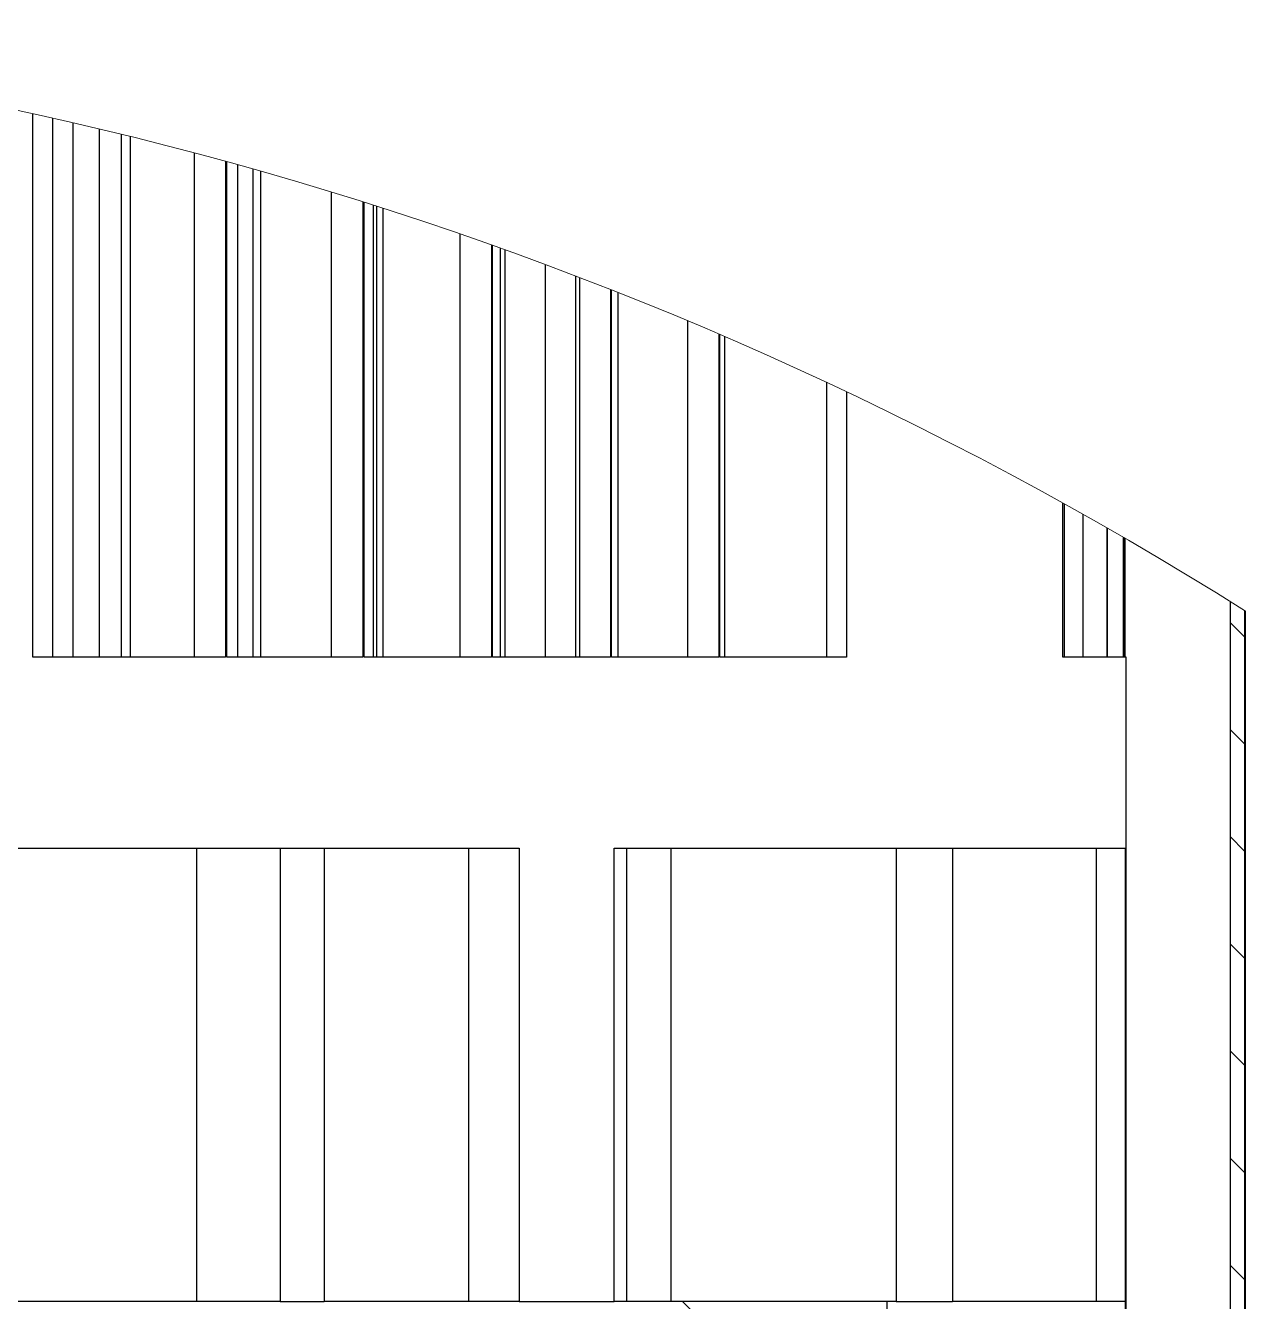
# Model space of a CAD drawing. Header units: millimetres. Extents: x 2 to 1187, y 2 to 839.
# Drawn here: x 549.58 to 575.16, y 263.98 to 290.72 of the extents above; entities that cross this region are included whole.
import ezdxf

# ---------------------------------------------------------------- set-up
doc = ezdxf.new("R2010")
doc.units = ezdxf.units.MM

# ---------------------------------------------------------------- blocks, each defined once
blk = doc.blocks.new('SW_HATCH_4')
at = {"color": 0, "linetype": 'Continuous', "lineweight": 18}
for p, q in [((69.797, 100.631), (69.497, 100.931)), ((69.797, 98.385), (69.497, 98.686)), ((69.797, 96.14), (69.497, 96.441)), ((69.797, 93.895), (69.497, 94.195)), ((69.797, 91.65), (69.497, 91.95)), ((69.797, 89.405), (69.497, 89.705)), ((69.797, 87.16), (69.497, 87.46))]:
    blk.add_line(p, q, dxfattribs=at)

msp = doc.modelspace()

# ---------------------------------------------------------------- linework, layer by layer
at = {"color": 7, "linetype": 'Continuous', "lineweight": 25}
for p, q in [((549.7319, 277.4833), (549.7319, 288.873)), ((550.1539, 277.4833), (550.1539, 288.7793)), ((550.577, 277.4833), (550.577, 288.6829)), ((551.1351, 277.4833), (551.1351, 288.5521)), ((551.5832, 288.444), (551.5832, 277.4833)), ((551.7761, 288.3966), (551.7761, 277.4833)), ((553.1151, 288.0535), (553.1151, 277.4833)), ((553.7703, 287.8766), (553.7703, 277.4833)), ((553.7991, 277.4833), (553.7991, 287.8687)), ((554.0349, 277.4833), (554.0349, 287.8035)), ((554.3435, 287.7169), (554.3435, 277.4833)), ((554.5078, 287.6703), (554.5078, 277.4833)), ((555.9884, 287.2329), (555.9884, 277.4833)), ((556.651, 287.027), (556.651, 277.4833)), ((556.6781, 277.4833), (556.6781, 287.0184)), ((556.8779, 277.4833), (556.8779, 286.955)), ((556.9403, 286.9351), (556.9403, 277.4833)), ((557.0732, 286.8925), (557.0732, 277.4833)), ((558.6841, 286.3553), (558.6841, 277.4833)), ((559.349, 286.1224), (559.349, 277.4833)), ((559.3743, 277.4833), (559.3743, 286.1134)), ((559.5403, 277.4833), (559.5403, 286.0542)), ((559.6315, 286.0215), (559.6315, 277.4833)), ((560.4786, 277.4833), (560.4786, 285.7115)), ((561.1085, 285.474), (561.1085, 277.4833)), ((561.1946, 285.441), (561.1946, 277.4833)), ((561.8439, 285.1889), (561.8439, 277.4833)), ((561.8672, 277.4833), (561.8672, 285.1798)), ((562.002, 277.4833), (562.002, 285.1265)), ((563.4623, 284.5318), (563.4623, 277.4833)), ((564.1167, 284.2543), (564.1167, 277.4833)), ((564.1377, 277.4833), (564.1377, 284.2453)), ((564.2442, 277.4833), (564.2442, 284.1994)), ((566.3727, 283.244), (566.3727, 277.4833)), ((566.7914, 283.0471), (566.7914, 277.4833)), ((571.3276, 277.4833), (571.3276, 280.718)), ((571.3609, 277.4833), (571.3609, 280.6996)), ((571.7458, 280.4845), (571.7458, 277.4833)), ((572.2538, 280.1963), (572.2538, 277.4833)), ((572.2586, 277.4833), (572.2586, 280.1936)), ((572.2636, 277.4833), (572.2636, 280.1907)), ((572.5968, 279.999), (572.5968, 277.4833)), ((572.5987, 277.4833), (572.5987, 279.9979)), ((572.5994, 277.4833), (572.5994, 279.9975)), ((572.6361, 277.4833), (572.6361, 279.9762)), ((574.8386, 278.6521), (574.8386, 246.6833)), ((575.1387, 278.464), (575.1387, 246.9833)), ((575.1569, 248.9833), (575.1569, 278.4526)), ((553.7703, 277.4833), (549.7319, 277.4833)), ((556.651, 277.4833), (553.7991, 277.4833)), ((559.349, 277.4833), (556.6781, 277.4833)), ((561.8439, 277.4833), (559.3743, 277.4833)), ((564.1167, 277.4833), (561.8672, 277.4833)), ((566.7914, 277.4833), (564.1377, 277.4833)), ((572.2538, 277.4833), (571.3276, 277.4833)), ((572.5968, 277.4833), (572.2586, 277.4833)), ((572.6569, 277.4833), (572.5987, 277.4833)), ((572.6569, 263.9833), (572.6569, 277.4833)), ((534.0669, 273.4833), (559.9266, 273.4833)), ((553.1674, 273.4833), (553.1674, 263.9833)), ((554.9212, 273.4833), (554.9212, 263.9833)), ((555.8425, 273.4833), (555.8425, 263.9833)), ((558.8702, 273.4833), (558.8702, 263.9833)), ((559.9266, 273.4833), (559.9266, 263.9833)), ((561.9206, 273.4833), (572.632, 273.4833)), ((561.9206, 263.9833), (561.9206, 273.4833)), ((562.189, 263.9833), (562.189, 273.4833)), ((563.1197, 263.9833), (563.1197, 273.4833)), ((567.8324, 273.4833), (567.8324, 263.9833)), ((569.0175, 273.4833), (569.0175, 263.9833)), ((572.0234, 273.4833), (572.0234, 263.9833)), ((572.632, 273.4833), (572.632, 263.9833)), ((553.1674, 263.9833), (549.4298, 263.9833)), ((554.9212, 263.9833), (553.1674, 263.9833)), ((554.9212, 263.9833), (555.8425, 263.9833)), ((558.8702, 263.9833), (555.8425, 263.9833)), ((559.9266, 263.9833), (558.8702, 263.9833)), ((559.9266, 263.9833), (561.9206, 263.9833)), ((562.189, 263.9833), (561.9206, 263.9833)), ((563.1197, 263.9833), (562.189, 263.9833)), ((567.8324, 263.9833), (563.1197, 263.9833)), ((563.6569, 263.6833), (563.3569, 263.9833)), ((567.6348, 263.9833), (567.6348, 236.9833)), ((567.8324, 263.9833), (569.0175, 263.9833)), ((568.8827, 263.9833), (568.8827, 263.9696)), ((572.0234, 263.9833), (569.0175, 263.9833)), ((572.632, 263.9833), (572.0234, 263.9833)), ((572.632, 263.9833), (572.6569, 263.9833)), ((572.6376, 263.9833), (572.6376, 236.9833)), ((572.6569, 263.9833), (572.6376, 263.9833)), ((572.6569, 246.6833), (572.6569, 263.9833))]:
    msp.add_line(p, q, dxfattribs=at)
at = {"color": 7, "linetype": 'Continuous', "lineweight": 18}
msp.add_arc((532.6569, 210.9833), 79.7393, 57.792512, 122.207477, dxfattribs=at)

# ---------------------------------------------------------------- block references
msp.add_blockref('SW_HATCH_4', (505.3414, 177.2833), dxfattribs=at)

doc.saveas('drawing.dxf')
